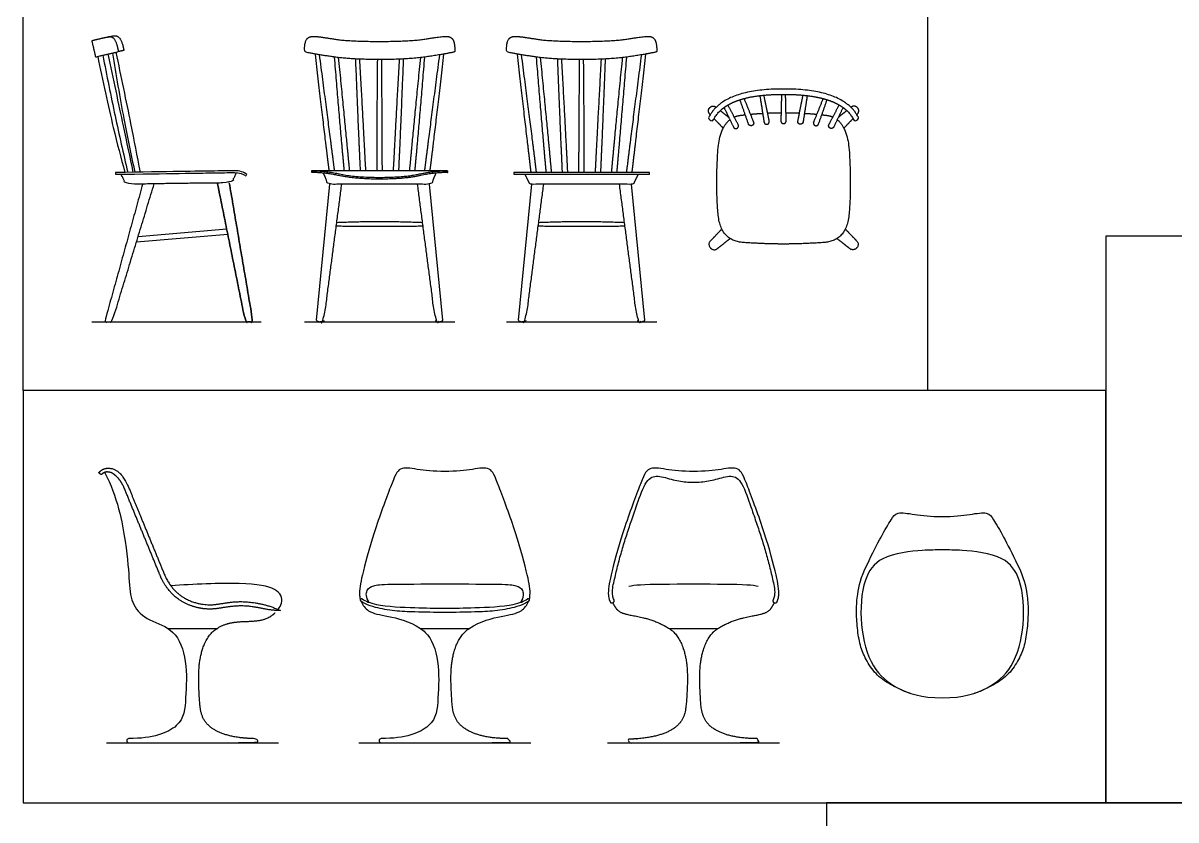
# Model space of a CAD drawing. Header units: millimetres. Extents: x 0 to 12.5, y -0.3 to 20.
# Drawn here: x 7.175 to 10.582, y 12.003 to 14.36 of the extents above; entities that cross this region are included whole.
import ezdxf

# ---------------------------------------------------------------- set-up
doc = ezdxf.new("R2010")
doc.units = ezdxf.units.MM
for name, color, linetype, true_color in [('AG-DIAGRAM', 7, 'Continuous', 0xfecc66), ('AG-FURNITURE', 7, 'Continuous', 0x66ccff), ('X-VPRT', 6, 'Continuous', 0xff00ff)]:
    doc.layers.add(name, color=color, linetype=linetype, true_color=true_color)

msp = doc.modelspace()

# ---------------------------------------------------------------- linework, layer by layer
at = {"layer": 'AG-DIAGRAM'}
for points in [[(7.3778, 13.4763), (7.8783, 13.4763)], [(8.0065, 13.4763), (8.451, 13.4763)], [(8.6034, 13.4763), (9.0479, 13.4763)], [(7.4215, 12.2314), (7.9295, 12.2314)], [(8.1673, 12.2314), (8.6753, 12.2314)], [(8.9025, 12.2314), (9.4105, 12.2314)]]:
    msp.add_lwpolyline(points, dxfattribs=at)
for points, knots in [([(8.9655, 12.6948), (8.9733, 12.6969), (9.0068, 12.7013), (9.0884, 12.7013), (9.1565, 12.7013)], [-0.3289684, -0.3289684, -0.3289684, -0.3289684, -0.2251356, 0, 0, 0, 0]), ([(9.1565, 12.7013), (9.2247, 12.7013), (9.3063, 12.7013), (9.3397, 12.6969), (9.3475, 12.6948)], [0, 0, 0, 0, 0.2251356, 0.3289684, 0.3289684, 0.3289684, 0.3289684])]:
    msp.add_open_spline(points, degree=3, knots=knots, dxfattribs=at)
at = {"layer": 'AG-FURNITURE'}
for points in [[(8.4294, 13.9234), (8.2287, 13.9234), (8.0281, 13.9234)], [(8.0419, 13.4817), (8.0815, 13.8836)], [(8.4156, 13.4817), (8.3759, 13.8836)], [(8.6388, 13.4817), (8.6784, 13.8836)], [(9.0125, 13.4817), (8.9728, 13.8836)], [(7.51, 13.7132), (7.7796, 13.7358)], [(7.5149, 13.7293), (7.7765, 13.7513)], [(7.6035, 12.5695), (7.7476, 12.5695)], [(8.3493, 12.5695), (8.4934, 12.5695)], [(9.0845, 12.5695), (9.2286, 12.5695)], [(7.4876, 12.2314), (7.6671, 12.2314)], [(8.2334, 12.2314), (8.4128, 12.2314)]]:
    msp.add_lwpolyline(points, dxfattribs=at)
msp.add_lwpolyline([(8.8256, 13.9181), (8.625, 13.9181), (8.625, 13.9129), (8.8256, 13.9129), (9.0263, 13.9129), (9.0263, 13.9181)], close=True, dxfattribs=at)
for centre, radius, start, end in [((8.175, 12.6538), 0.00372, 58.2753, 235.9246), ((8.6677, 12.6538), 0.00372, 304.0754, 121.7247), ((7.4876, 12.2377), 0.00635, 90, 270), ((8.2334, 12.2377), 0.00635, 90, 270)]:
    msp.add_arc(centre, radius, start, end, dxfattribs=at)
for points, degree, knots in [([(7.4253, 14.3187), (7.4464, 14.3236), (7.4543, 14.2893), (7.4559, 14.2825), (7.4574, 14.2758), (7.4231, 14.2679), (7.3889, 14.26), (7.3833, 14.2839), (7.3778, 14.3078), (7.4015, 14.3132), (7.4253, 14.3187)], 2, [0, 0, 0, 0.2141452, 0.2141452, 0.2595192, 0.2595192, 0.4904084, 0.4904084, 0.6513646, 0.6513646, 0.8110774, 0.8110774, 0.8110774]), ([(7.4253, 14.3187), (7.4329, 14.3205), (7.4406, 14.3223), (7.4618, 14.3271), (7.4697, 14.2928), (7.4712, 14.2861), (7.4728, 14.2793), (7.4651, 14.2776), (7.4574, 14.2758)], 2, [0.7593615, 0.7593615, 0.7593615, 0.8110774, 0.8110774, 1.0252227, 1.0252227, 1.0705966, 1.0705966, 1.1223127, 1.1223127, 1.1223127]), ([(7.3953, 14.2615), (7.4091, 14.1912), (7.4403, 14.0514), (7.4635, 13.9628), (7.4756, 13.9187)], 3, [0, 0, 0, 0, 0.839435, 1.510691, 1.510691, 1.510691, 1.510691]), ([(7.4105, 14.265), (7.4219, 14.2052), (7.446, 14.086), (7.4711, 13.9744), (7.4841, 13.9188)], 3, [0, 0, 0, 0, 0.773707, 1.523716, 1.523716, 1.523716, 1.523716]), ([(7.4249, 14.2683), (7.4403, 14.1976), (7.4707, 14.0562), (7.4898, 13.9648), (7.4993, 13.919)], 3, [0, 0, 0, 0, 0.843622, 1.521736, 1.521736, 1.521736, 1.521736]), ([(7.4392, 14.2716), (7.4492, 14.207), (7.4714, 14.0782), (7.4933, 13.9721), (7.505, 13.9191)], 3, [0, 0, 0, 0, 0.801908, 1.532279, 1.532279, 1.532279, 1.532279]), ([(7.4487, 14.2738), (7.4638, 14.2038), (7.4927, 14.0636), (7.5113, 13.9675), (7.5204, 13.9193)], 3, [0, 0, 0, 0, 0.83934, 1.533529, 1.533529, 1.533529, 1.533529]), ([(9.5812, 14.0745), (9.6128, 14.0493), (9.6232, 13.8734), (9.6087, 13.7154), (9.4725, 13.7067), (9.4225, 13.7067), (9.3726, 13.7067), (9.2364, 13.7154), (9.2219, 13.8734), (9.2323, 14.0493), (9.2639, 14.0745)], 2, [2.865605, 2.865605, 2.865605, 3.187787, 3.643185, 4.098583, 4.553981, 4.553981, 5.009379, 5.464777, 5.920176, 6.242358, 6.242358, 6.242358]), ([(9.2767, 14.0823), (9.285, 14.086), (9.302, 14.0882), (9.3094, 14.089)], 2, [1.7487181, 1.7487181, 1.7487181, 1.8215925, 1.8762283, 1.8762283, 1.8762283]), ([(9.5357, 14.089), (9.5431, 14.0882), (9.56, 14.086), (9.5684, 14.0823)], 2, [2.6777529, 2.6777529, 2.6777529, 2.7323887, 2.8052632, 2.8052632, 2.8052632]), ([(7.4479, 13.9183), (7.6054, 13.9206), (7.6993, 13.922), (7.7599, 13.923), (7.7831, 13.9233), (7.8154, 13.9236), (7.8277, 13.9198), (7.8363, 13.9121), (7.8351, 13.9108), (7.8339, 13.9094), (7.8327, 13.9081), (7.8254, 13.9146), (7.8145, 13.9181), (7.7993, 13.918), (7.7832, 13.9179), (7.76, 13.9176), (7.7297, 13.9171), (7.6994, 13.9166), (7.6055, 13.9152), (7.448, 13.9129), (7.448, 13.9147), (7.4479, 13.9165), (7.4479, 13.9183)], 3, [0, 0, 0, 0, 0.429598, 0.429598, 0.859197, 0.859197, 1.288795, 1.288795, 1.288795, 1.306572, 1.306572, 1.306572, 1.73421, 1.73421, 1.73421, 2.161848, 2.161848, 2.161848, 2.589486, 2.589486, 2.589486, 2.607263, 2.607263, 2.607263, 2.607263]), ([(8.3461, 13.9086), (8.3902, 13.9182), (8.4294, 13.9182), (8.4294, 13.9182), (8.4294, 13.9182), (8.4294, 13.9208), (8.4294, 13.9234), (8.3897, 13.9234), (8.3003, 13.9039), (8.2287, 13.9039), (8.1572, 13.9039), (8.0678, 13.9234), (8.0281, 13.9234), (8.0281, 13.9208), (8.0281, 13.9182), (8.0281, 13.9182), (8.0281, 13.9182), (8.0672, 13.9182), (8.1114, 13.9086), (8.1566, 13.8987), (8.2287, 13.8987), (8.3009, 13.8987), (8.3461, 13.9086)], 2, [-1.998841, -1.998841, -1.998841, -1.667466, -1.667466, -1.667466, -1.667466, -0.667466, -0.667466, -0.333733, 0, 0, 0.333733, 0.667466, 0.667466, 1.667466, 1.667466, 1.667466, 1.667466, 1.998841, 1.998841, 2.330216, 2.330216, 2.66159, 2.66159, 2.66159]), ([(8.3556, 13.7697), (8.2851, 13.7726), (8.2287, 13.7726), (8.1724, 13.7726), (8.1018, 13.7697)], 2, [-0.4197231, -0.4197231, -0.4197231, 0, 0, 0.4197231, 0.4197231, 0.4197231]), ([(8.9525, 13.7697), (8.882, 13.7726), (8.8256, 13.7726), (8.7693, 13.7726), (8.6987, 13.7697)], 2, [-0.4197231, -0.4197231, -0.4197231, 0, 0, 0.4197231, 0.4197231, 0.4197231]), ([(8.357, 13.7593), (8.2856, 13.7581), (8.2287, 13.7581), (8.1718, 13.7581), (8.1004, 13.7593)], 2, [-0.4237931, -0.4237931, -0.4237931, 0, 0, 0.4237931, 0.4237931, 0.4237931]), ([(8.9539, 13.7593), (8.8825, 13.7581), (8.8256, 13.7581), (8.7687, 13.7581), (8.6973, 13.7593)], 2, [-0.4237931, -0.4237931, -0.4237931, 0, 0, 0.4237931, 0.4237931, 0.4237931]), ([(7.4158, 13.0316), (7.4535, 12.9594), (7.4824, 12.8085), (7.4886, 12.7013), (7.4944, 12.6374), (7.5447, 12.5906), (7.6248, 12.571), (7.6613, 12.4752), (7.6552, 12.3594), (7.6492, 12.2768), (7.5584, 12.2441), (7.4876, 12.2441)], 3, [-3.486083, -3.486083, -3.486083, -3.486083, -3.098853, -2.711481, -2.32411, -1.936738, -1.549366, -1.161994, -0.774622, -0.387251, 0, 0, 0, 0]), ([(8.4213, 13.0339), (8.3885, 13.0339), (8.3348, 13.0406), (8.2855, 13.0493), (8.2677, 13.0077), (8.2081, 12.8477), (8.1748, 12.7216), (8.1685, 12.6849), (8.1698, 12.6638), (8.1704, 12.6579), (8.1713, 12.6533)], 3, [1.699125, 1.699125, 1.699125, 1.699125, 1.981006, 2.262888, 2.544769, 2.82665, 3.108532, 3.350376, 3.350376, 3.39825, 3.39825, 3.39825, 3.39825]), ([(8.6713, 12.6533), (8.6722, 12.6579), (8.6728, 12.6638), (8.6741, 12.6849), (8.6678, 12.7216), (8.6345, 12.8477), (8.5749, 13.0077), (8.5572, 13.0493), (8.5078, 13.0406), (8.4542, 13.0339), (8.4213, 13.0339)], 3, [0, 0, 0, 0, 0.047875, 0.047875, 0.289719, 0.5716, 0.853481, 1.135363, 1.417244, 1.699125, 1.699125, 1.699125, 1.699125]), ([(9.4034, 12.6488), (9.4074, 12.6579), (9.408, 12.6638), (9.4093, 12.6849), (9.403, 12.7216), (9.3697, 12.8477), (9.3101, 13.0077), (9.2924, 13.0493), (9.243, 13.0406), (9.1894, 13.0339), (9.1565, 13.0339), (9.1237, 13.0339), (9.07, 13.0406), (9.0207, 13.0493), (9.0029, 13.0077), (8.9433, 12.8477), (8.91, 12.7216), (8.9037, 12.6849), (8.905, 12.6638), (8.9056, 12.6579), (8.9096, 12.6488)], 3, [9.491457, 9.491457, 9.491457, 9.491457, 9.540036, 9.540036, 9.785435, 10.07146, 10.357486, 10.643511, 10.929536, 11.215561, 11.215561, 11.215561, 11.501586, 11.787611, 12.073636, 12.359662, 12.645687, 12.891086, 12.891086, 12.939665, 12.939665, 12.939665, 12.939665]), ([(8.9214, 12.6544), (8.9197, 12.6584), (8.9139, 12.6766), (8.922, 12.7109), (8.9317, 12.7535), (8.9434, 12.7964), (8.9562, 12.8387), (8.9702, 12.8807), (8.9848, 12.9226), (9.0135, 13.0071), (9.0435, 13.0258), (9.0911, 13.0097), (9.1341, 13.002), (9.1789, 13.002), (9.2219, 13.0097), (9.2695, 13.0257), (9.2996, 13.0071), (9.3283, 12.9226), (9.3428, 12.8807), (9.3568, 12.8387), (9.3696, 12.7964), (9.3814, 12.7536), (9.3911, 12.7109), (9.3991, 12.6766), (9.3934, 12.6584), (9.3916, 12.6544)], 3, [-26.29028, -26.29028, -26.29028, -26.29028, -26, -25, -24, -23, -22, -21, -20, -19, -18, -17, -16, -15, -14, -13, -12, -11, -10, -9, -8, -7, -6, -5, -4.708206, -4.708206, -4.708206, -4.708206]), ([(9.7968, 12.3781), (9.7933, 12.3791), (9.773, 12.3859), (9.7376, 12.4032), (9.6934, 12.4336), (9.6645, 12.4789), (9.6482, 12.5182), (9.6401, 12.571), (9.6371, 12.6245), (9.641, 12.6779), (9.6509, 12.7212), (9.6693, 12.7582), (9.7013, 12.8254), (9.7314, 12.8771), (9.7559, 12.916), (9.8052, 12.9073), (9.8589, 12.9005), (9.8917, 12.9005)], 3, [31.798846, 31.798846, 31.798846, 31.798846, 32, 33, 34, 35, 36, 37, 38, 39, 40.482119, 40.482119, 40.482119, 41.3356, 41.617482, 41.899363, 42.181244, 42.181244, 42.181244, 42.181244]), ([(9.8917, 12.9005), (9.9246, 12.9005), (9.9782, 12.9073), (10.0276, 12.916), (10.0521, 12.8771), (10.0822, 12.8254), (10.1142, 12.7582), (10.1326, 12.7212), (10.1425, 12.6779), (10.1464, 12.6245), (10.1434, 12.571), (10.1353, 12.5182), (10.1189, 12.4789), (10.0901, 12.4336), (10.0459, 12.4032), (10.0105, 12.3859), (9.9902, 12.3791), (9.9867, 12.3781)], 3, [42.181244, 42.181244, 42.181244, 42.181244, 42.463126, 42.745007, 43.026888, 43.88037, 43.88037, 43.88037, 45.362489, 46.362489, 47.362489, 48.362489, 49.362489, 50.362489, 51.362489, 52.362489, 52.563643, 52.563643, 52.563643, 52.563643]), ([(9.8917, 12.802), (9.8717, 12.802), (9.8338, 12.802), (9.7082, 12.789), (9.6541, 12.7119), (9.646, 12.5808), (9.6785, 12.4519), (9.7573, 12.3883), (9.8291, 12.3647), (9.8917, 12.3647)], 3, [4.099404, 4.099404, 4.099404, 4.099404, 4.53506, 5.160022, 5.663151, 6.323325, 6.976684, 7.559724, 8.198808, 8.198808, 8.198808, 8.198808]), ([(9.8917, 12.3647), (9.9544, 12.3647), (10.0262, 12.3883), (10.1049, 12.4519), (10.1375, 12.5808), (10.1294, 12.7119), (10.0753, 12.789), (9.9497, 12.802), (9.9117, 12.802), (9.8917, 12.802)], 3, [0, 0, 0, 0, 0.639084, 1.222124, 1.875482, 2.535657, 3.038786, 3.663748, 4.099404, 4.099404, 4.099404, 4.099404]), ([(7.9285, 12.6259), (7.933, 12.632), (7.9452, 12.6551), (7.9292, 12.6893), (7.8384, 12.7064), (7.6772, 12.7013), (7.6118, 12.6956)], 3, [2.504806, 2.504806, 2.504806, 2.504806, 2.630857, 2.962313, 3.293769, 3.625225, 3.625225, 3.625225, 3.625225]), ([(8.4213, 12.6171), (8.3916, 12.6171), (8.3423, 12.6181), (8.2831, 12.6203), (8.2445, 12.6257), (8.2147, 12.6319), (8.1912, 12.6398), (8.1777, 12.6475), (8.1729, 12.6507)], 3, [3.9180346, 3.9180346, 3.9180346, 3.9180346, 4.2101095, 4.4037004, 4.5014928, 4.5928339, 4.7031492, 4.7448454, 4.7448454, 4.7448454, 4.7448454]), ([(8.1743, 12.6498), (8.1786, 12.6386), (8.196, 12.6154), (8.2474, 12.6079), (8.3142, 12.5923), (8.3493, 12.5695)], 3, [13.9607326, 13.9607326, 13.9607326, 13.9607326, 14.1653632, 14.4472445, 14.7291258, 14.7291258, 14.7291258, 14.7291258]), ([(8.1769, 12.657), (8.1863, 12.6504), (8.2264, 12.6352), (8.3358, 12.6309), (8.3918, 12.6298), (8.4213, 12.6298)], 3, [0.088424, 0.088424, 0.088424, 0.088424, 0.426726, 1.031699, 1.570906, 1.570906, 1.570906, 1.570906]), ([(8.4213, 12.6298), (8.4508, 12.6298), (8.5068, 12.6309), (8.6162, 12.6352), (8.6563, 12.6504), (8.6657, 12.657)], 3, [1.570906, 1.570906, 1.570906, 1.570906, 2.110112, 2.715085, 3.053387, 3.053387, 3.053387, 3.053387]), ([(8.6697, 12.6507), (8.6649, 12.6475), (8.6514, 12.6398), (8.6279, 12.6319), (8.5981, 12.6257), (8.5596, 12.6203), (8.5003, 12.6181), (8.451, 12.6171), (8.4213, 12.6171)], 3, [3.0912237, 3.0912237, 3.0912237, 3.0912237, 3.1329199, 3.2432352, 3.3345763, 3.4323688, 3.6259597, 3.9180346, 3.9180346, 3.9180346, 3.9180346]), ([(8.4934, 12.5695), (8.5284, 12.5923), (8.5952, 12.6079), (8.6467, 12.6154), (8.664, 12.6386), (8.6684, 12.6498)], 3, [19.3105256, 19.3105256, 19.3105256, 19.3105256, 19.5924069, 19.8742882, 20.0789188, 20.0789188, 20.0789188, 20.0789188]), ([(8.3493, 12.5695), (8.3542, 12.5663), (8.38, 12.5462), (8.4071, 12.4752), (8.401, 12.3594), (8.395, 12.2768), (8.3042, 12.2441), (8.2334, 12.2441)], 3, [14.729126, 14.729126, 14.729126, 14.729126, 14.816249, 15.203621, 15.590993, 15.978364, 16.365615, 16.365615, 16.365615, 16.365615])]:
    msp.add_open_spline(points, degree=degree, knots=knots, dxfattribs=at)
for points, weights, degree, knots in [([(8.4478, 14.2742), (8.451, 14.2749), (8.451, 14.2781), (8.4506, 14.3022), (8.4392, 14.3208), (8.41, 14.3208), (8.3671, 14.3134), (8.3242, 14.306), (8.2287, 14.306), (8.1333, 14.306), (8.0904, 14.3134), (8.0475, 14.3208), (8.0182, 14.3208), (8.0068, 14.3022), (8.0065, 14.2781), (8.0065, 14.2749), (8.0096, 14.2742), (8.0442, 14.2669), (8.1473, 14.2523), (8.2287, 14.2523), (8.3102, 14.2523), (8.4133, 14.2669), (8.4478, 14.2742)], [1, 0.772125183959, 1, 1, 1, 1, 1, 1, 1, 1, 1, 1, 1, 1, 1, 0.772125183959, 1, 1, 1, 1, 1, 1, 1], 2, [-0.865884, -0.865884, -0.865884, -0.848049, -0.848049, -0.647168, -0.433054, -0.218941, -0.218941, -0.00483, -0.00483, 0.209282, 0.209282, 0.423395, 0.637509, 0.838389, 0.838389, 0.856225, 0.856225, 1.060893, 1.275008, 1.275008, 1.489122, 1.693791, 1.693791, 1.693791]), ([(9.0447, 14.2742), (9.0479, 14.2749), (9.0479, 14.2781), (9.0475, 14.3022), (9.0361, 14.3208), (9.0069, 14.3208), (8.964, 14.3134), (8.9211, 14.306), (8.8256, 14.306), (8.7302, 14.306), (8.6873, 14.3134), (8.6444, 14.3208), (8.6151, 14.3208), (8.6037, 14.3022), (8.6034, 14.2781), (8.6034, 14.2749), (8.6065, 14.2742), (8.6411, 14.2669), (8.7442, 14.2523), (8.8256, 14.2523), (8.9071, 14.2523), (9.0102, 14.2669), (9.0447, 14.2742)], [1, 0.772125183959, 1, 1, 1, 1, 1, 1, 1, 1, 1, 1, 1, 1, 1, 0.772125183959, 1, 1, 1, 1, 1, 1, 1], 2, [-0.865884, -0.865884, -0.865884, -0.848049, -0.848049, -0.647168, -0.433054, -0.218941, -0.218941, -0.00483, -0.00483, 0.209282, 0.209282, 0.423395, 0.637509, 0.838389, 0.838389, 0.856225, 0.856225, 1.060893, 1.275008, 1.275008, 1.489122, 1.693791, 1.693791, 1.693791]), ([(9.4225, 14.1494), (9.4014, 14.1494), (9.3594, 14.1477), (9.3091, 14.1391), (9.2746, 14.1271), (9.2482, 14.1126), (9.2285, 14.0961), (9.2181, 14.08), (9.2148, 14.0732), (9.214, 14.0715), (9.2122, 14.0708), (9.2104, 14.0716), (9.2078, 14.0728), (9.2051, 14.074), (9.2024, 14.0752), (9.2016, 14.0756), (9.2009, 14.0762), (9.2006, 14.0771), (9.2003, 14.0779), (9.2003, 14.0789), (9.2007, 14.0797), (9.2281, 14.1367), (9.301, 14.1652), (9.4225, 14.1652), (9.5441, 14.1652), (9.6169, 14.1367), (9.6443, 14.0797), (9.6447, 14.0789), (9.6448, 14.0779), (9.6444, 14.0771), (9.6441, 14.0762), (9.6435, 14.0756), (9.6427, 14.0752), (9.64, 14.074), (9.6373, 14.0728), (9.6346, 14.0716), (9.6329, 14.0708), (9.6311, 14.0715), (9.6302, 14.0732), (9.6269, 14.08), (9.6166, 14.0961), (9.5969, 14.1126), (9.5705, 14.1271), (9.536, 14.1391), (9.4856, 14.1477), (9.4436, 14.1494), (9.4225, 14.1494)], [1, 1, 1, 1, 1, 1, 1, 1, 1, 0.813597456765, 0.813597456765, 1, 1, 1, 1, 0.947287504108, 0.947287504108, 1, 0.947287504108, 0.947287504108, 1, 1, 1, 1, 1, 1, 1, 0.947287504108, 0.947287504108, 1, 0.947287504108, 0.947287504108, 1, 1, 1, 1, 0.813597456765, 0.813597456765, 1, 1, 1, 1, 1, 1, 1, 1, 1], 3, [0, 0, 0, 0, 0.214098, 0.392628, 0.51662, 0.581606, 0.696213, 0.77058, 0.77058, 0.77058, 0.787458, 0.787458, 0.787458, 0.816318, 0.816318, 0.816318, 0.825135, 0.825135, 0.825135, 0.833951, 0.833951, 0.833951, 1.280794, 1.280794, 1.280794, 1.727638, 1.727638, 1.727638, 1.736454, 1.736454, 1.736454, 1.74527, 1.74527, 1.74527, 1.77413, 1.77413, 1.77413, 1.791009, 1.791009, 1.791009, 1.865376, 1.979982, 2.044969, 2.168961, 2.347491, 2.561589, 2.561589, 2.561589, 2.561589]), ([(9.3525, 14.1456), (9.3587, 14.1065), (9.3648, 14.0675), (9.3653, 14.0642), (9.368, 14.0623), (9.3707, 14.0604), (9.374, 14.061), (9.3773, 14.0615), (9.3791, 14.0643), (9.381, 14.067), (9.3803, 14.0703), (9.3725, 14.1086), (9.3647, 14.1469)], [1, 1, 1, 0.921712072453, 1, 0.921712072453, 1, 0.921712072453, 1, 0.921712072453, 1, 1, 1], 2, [0, 0, 0, 0.2594003, 0.2594003, 0.2800019, 0.2800019, 0.3006035, 0.3006035, 0.3212051, 0.3212051, 0.3418067, 0.3418067, 0.5982263, 0.5982263, 0.5982263]), ([(9.4165, 14.1493), (9.4155, 14.1101), (9.4146, 14.0709), (9.4145, 14.0676), (9.4168, 14.0652), (9.4191, 14.0628), (9.4224, 14.0628), (9.4258, 14.0628), (9.4281, 14.0652), (9.4304, 14.0676), (9.4303, 14.0709), (9.4294, 14.1101), (9.4285, 14.1493)], [1, 1, 1, 0.921587080563, 1, 0.921587080563, 1, 0.921587080563, 1, 0.921587080563, 1, 1, 1], 2, [0, 0, 0, 0.2573545, 0.2573545, 0.2779728, 0.2779728, 0.2985911, 0.2985911, 0.3192093, 0.3192093, 0.3398276, 0.3398276, 0.5972199, 0.5972199, 0.5972199]), ([(9.4925, 14.1456), (9.4864, 14.1065), (9.4803, 14.0675), (9.4797, 14.0642), (9.477, 14.0623), (9.4743, 14.0604), (9.4711, 14.061), (9.4678, 14.0615), (9.4659, 14.0643), (9.4641, 14.067), (9.4647, 14.0703), (9.4725, 14.1086), (9.4803, 14.1469)], [1, 1, 1, 0.921712072453, 1, 0.921712072453, 1, 0.921712072453, 1, 0.921712072453, 1, 1, 1], 2, [0, 0, 0, 0.2594003, 0.2594003, 0.2800019, 0.2800019, 0.3006035, 0.3006035, 0.3212051, 0.3212051, 0.3418067, 0.3418067, 0.5982263, 0.5982263, 0.5982263]), ([(9.206, 14.0893), (9.2049, 14.0905), (9.2038, 14.0917), (9.1949, 14.101), (9.2042, 14.1098), (9.2048, 14.1104), (9.2054, 14.111), (9.2135, 14.1187), (9.2223, 14.1118), (9.2227, 14.1114), (9.2232, 14.111)], [1, 1, 1, 0.707106781186, 1, 1, 1, 0.754592548788, 1, 1, 1], 2, [0.843242, 0.843242, 0.843242, 0.8745654, 0.8745654, 0.9484861, 0.9484861, 1.0136862, 1.0136862, 1.081053, 1.081053, 1.0926209, 1.0926209, 1.0926209]), ([(9.2467, 14.1104), (9.2605, 14.0816), (9.2743, 14.0528), (9.2757, 14.0498), (9.2789, 14.0488), (9.282, 14.0477), (9.2849, 14.0492), (9.2879, 14.0507), (9.2889, 14.0538), (9.2899, 14.0569), (9.2884, 14.0599), (9.2733, 14.0889), (9.2581, 14.1179)], [1, 1, 1, 0.92226023125, 1, 0.92226023125, 1, 0.92226023125, 1, 0.92226023125, 1, 1, 1], 2, [0, 0, 0, 0.2096181, 0.2096181, 0.2301465, 0.2301465, 0.2506748, 0.2506748, 0.2712032, 0.2712032, 0.2917316, 0.2917316, 0.5064166, 0.5064166, 0.5064166]), ([(9.3058, 14.1369), (9.3197, 14.1022), (9.3337, 14.0674), (9.3349, 14.0643), (9.3336, 14.0613), (9.3323, 14.0582), (9.3292, 14.0571), (9.3261, 14.0559), (9.323, 14.0573), (9.32, 14.0587), (9.3189, 14.0618), (9.3063, 14.0976), (9.2937, 14.1334)], [1, 1, 1, 0.92179755987, 1, 0.92179755987, 1, 0.92179755987, 1, 0.92179755987, 1, 1, 1], 2, [0, 0, 0, 0.2457901, 0.2457901, 0.2663804, 0.2663804, 0.2869706, 0.2869706, 0.3075608, 0.3075608, 0.328151, 0.328151, 0.5770434, 0.5770434, 0.5770434]), ([(9.5393, 14.1369), (9.5253, 14.1022), (9.5114, 14.0674), (9.5101, 14.0643), (9.5115, 14.0613), (9.5128, 14.0582), (9.5159, 14.0571), (9.519, 14.0559), (9.522, 14.0573), (9.525, 14.0587), (9.5261, 14.0618), (9.5387, 14.0976), (9.5513, 14.1334)], [1, 1, 1, 0.92179755987, 1, 0.92179755987, 1, 0.92179755987, 1, 0.92179755987, 1, 1, 1], 2, [0, 0, 0, 0.2457901, 0.2457901, 0.2663804, 0.2663804, 0.2869706, 0.2869706, 0.3075608, 0.3075608, 0.328151, 0.328151, 0.5770434, 0.5770434, 0.5770434]), ([(9.5984, 14.1104), (9.5846, 14.0816), (9.5708, 14.0528), (9.5693, 14.0498), (9.5662, 14.0488), (9.5631, 14.0477), (9.5601, 14.0492), (9.5572, 14.0507), (9.5562, 14.0538), (9.5551, 14.0569), (9.5567, 14.0599), (9.5718, 14.0889), (9.5869, 14.1179)], [1, 1, 1, 0.92226023125, 1, 0.92226023125, 1, 0.92226023125, 1, 0.92226023125, 1, 1, 1], 2, [0, 0, 0, 0.2096181, 0.2096181, 0.2301465, 0.2301465, 0.2506748, 0.2506748, 0.2712032, 0.2712032, 0.2917316, 0.2917316, 0.5064166, 0.5064166, 0.5064166]), ([(9.6391, 14.0893), (9.6402, 14.0905), (9.6413, 14.0917), (9.6502, 14.101), (9.6409, 14.1098), (9.6403, 14.1104), (9.6397, 14.111), (9.6316, 14.1187), (9.6228, 14.1118), (9.6223, 14.1114), (9.6219, 14.111)], [1, 1, 1, 0.707106781186, 1, 1, 1, 0.754592548788, 1, 1, 1], 2, [0.843242, 0.843242, 0.843242, 0.8745654, 0.8745654, 0.9484861, 0.9484861, 1.0136862, 1.0136862, 1.081053, 1.081053, 1.0926209, 1.0926209, 1.0926209]), ([(7.8047, 13.9179), (7.7989, 13.905), (7.7932, 13.892), (7.7915, 13.8882), (7.7873, 13.8881), (7.635, 13.8858), (7.4828, 13.8836), (7.4786, 13.8835), (7.4768, 13.8873), (7.4707, 13.9001), (7.4645, 13.9128)], [1, 1, 1, 0.842538262099, 1, 1, 1, 0.842569218443, 1, 1, 1], 2, [0, 0, 0, 0.870567, 0.870567, 0.895139, 0.895139, 1.868239, 1.868239, 1.892808, 1.892808, 2.763391, 2.763391, 2.763391]), ([(8.3948, 13.9164), (8.3891, 13.9042), (8.3833, 13.8873), (8.3815, 13.8836), (8.3773, 13.8836), (8.303, 13.8836), (8.2287, 13.8836), (8.1544, 13.8836), (8.0801, 13.8836), (8.0759, 13.8836), (8.0741, 13.8873), (8.0684, 13.9046), (8.0627, 13.9164)], [1, 1, 1, 0.842569218443, 1, 1, 1, 1, 1, 0.842569218443, 1, 1, 1], 2, [-2.703286, -2.703286, -2.703286, -1.892808, -1.892808, -1.868239, -1.868239, -1.39336, -1.39336, -0.918482, -0.918482, -0.893913, -0.893913, -0.08435, -0.08435, -0.08435]), ([(8.9925, 13.9129), (8.9864, 13.9001), (8.9802, 13.8873), (8.9784, 13.8836), (8.9742, 13.8836), (8.8999, 13.8836), (8.8256, 13.8836), (8.7513, 13.8836), (8.677, 13.8836), (8.6728, 13.8836), (8.671, 13.8873), (8.6649, 13.9001), (8.6587, 13.9129)], [1, 1, 1, 0.842569218443, 1, 1, 1, 1, 1, 0.842569218443, 1, 1, 1], 2, [-2.763391, -2.763391, -2.763391, -1.892808, -1.892808, -1.868239, -1.868239, -1.39336, -1.39336, -0.918482, -0.918482, -0.893913, -0.893913, -0.02333, -0.02333, -0.02333]), ([(7.5282, 13.8843), (7.4729, 13.6835), (7.4175, 13.4827), (7.4168, 13.4803), (7.4184, 13.4783), (7.4199, 13.4763), (7.4224, 13.4763), (7.4283, 13.4763), (7.4341, 13.4763), (7.4379, 13.4763), (7.439, 13.4799), (7.5006, 13.6823), (7.5622, 13.8848)], [1, 1, 1, 0.896068675777, 1, 0.896068675777, 1, 1, 1, 0.803501614301, 1, 1, 1], 2, [0, 0, 0, 0.98414, 0.98414, 0.999568, 0.999568, 1.014997, 1.014997, 1.541016, 1.541016, 1.562404, 1.562404, 2.553535, 2.553535, 2.553535]), ([(7.7842, 13.8881), (7.8186, 13.6852), (7.8531, 13.4822), (7.8535, 13.4799), (7.8519, 13.4781), (7.8504, 13.4763), (7.848, 13.4763), (7.8421, 13.4763), (7.8361, 13.4763), (7.8319, 13.4763), (7.8311, 13.4804), (7.7901, 13.684), (7.749, 13.8875), (7.7901, 13.684), (7.8311, 13.4804), (7.8319, 13.4763), (7.8361, 13.4763), (7.8421, 13.4763), (7.848, 13.4763), (7.8504, 13.4763), (7.8519, 13.4781), (7.8535, 13.4799), (7.8531, 13.4822), (7.8186, 13.6852), (7.7842, 13.8881)], [1, 1, 1, 0.906988682988, 1, 0.906988682988, 1, 1, 1, 0.773803432843, 1, 1, 1, 1, 1, 0.773803432843, 1, 1, 1, 0.906988682988, 1, 0.906988682988, 1, 1, 1], 2, [0, 0, 0, 0.98551, 0.98551, 1.000092, 1.000092, 1.014673, 1.014673, 1.552552, 1.552552, 1.575561, 1.575561, 2.565587, 2.565587, 3.555614, 3.555614, 3.578623, 3.578623, 4.116502, 4.116502, 4.131083, 4.131083, 4.145665, 4.145665, 5.131175, 5.131175, 5.131175]), ([(8.0639, 13.4804), (8.0631, 13.4763), (8.0589, 13.4763), (8.053, 13.4763), (8.047, 13.4763), (8.0446, 13.4763), (8.0431, 13.4781), (8.0416, 13.4799), (8.042, 13.4822), (8.042, 13.4823), (8.042, 13.4824), (8.042, 13.4823), (8.042, 13.4822), (8.0416, 13.4799), (8.0431, 13.4781), (8.0446, 13.4763), (8.047, 13.4763), (8.053, 13.4763), (8.0589, 13.4763), (8.0631, 13.4763), (8.0639, 13.4804), (8.0903, 13.682), (8.1167, 13.8836)], [1, 0.773803432843, 1, 1, 1, 0.906988682988, 1, 0.906988682988, 1, 1, 1, 1, 1, 0.906988682988, 1, 0.906988682988, 1, 1, 1, 0.773803432843, 1, 1, 1], 2, [3.555614, 3.555614, 3.555614, 3.578623, 3.578623, 4.116502, 4.116502, 4.131083, 4.131083, 4.145665, 4.145665, 4.145963, 4.145963, 4.146262, 4.146262, 4.160844, 4.160844, 4.175425, 4.175425, 4.713304, 4.713304, 4.736313, 4.736313, 6.070577, 6.070577, 6.070577]), ([(8.3935, 13.4804), (8.3943, 13.4763), (8.3985, 13.4763), (8.4045, 13.4763), (8.4104, 13.4763), (8.4128, 13.4763), (8.4144, 13.4781), (8.4159, 13.4799), (8.4155, 13.4822), (8.4155, 13.4823), (8.4155, 13.4824), (8.4155, 13.4823), (8.4155, 13.4822), (8.4159, 13.4799), (8.4144, 13.4781), (8.4128, 13.4763), (8.4104, 13.4763), (8.4045, 13.4763), (8.3985, 13.4763), (8.3943, 13.4763), (8.3935, 13.4804), (8.3671, 13.682), (8.3407, 13.8836)], [1, 0.773803432843, 1, 1, 1, 0.906988682988, 1, 0.906988682988, 1, 1, 1, 1, 1, 0.906988682988, 1, 0.906988682988, 1, 1, 1, 0.773803432843, 1, 1, 1], 2, [3.555614, 3.555614, 3.555614, 3.578623, 3.578623, 4.116502, 4.116502, 4.131083, 4.131083, 4.145665, 4.145665, 4.145963, 4.145963, 4.146262, 4.146262, 4.160844, 4.160844, 4.175425, 4.175425, 4.713304, 4.713304, 4.736313, 4.736313, 6.070577, 6.070577, 6.070577]), ([(8.6608, 13.4804), (8.66, 13.4763), (8.6558, 13.4763), (8.6499, 13.4763), (8.6439, 13.4763), (8.6415, 13.4763), (8.64, 13.4781), (8.6385, 13.4799), (8.6389, 13.4822), (8.6389, 13.4823), (8.6389, 13.4824), (8.6389, 13.4823), (8.6389, 13.4822), (8.6385, 13.4799), (8.64, 13.4781), (8.6415, 13.4763), (8.6439, 13.4763), (8.6499, 13.4763), (8.6558, 13.4763), (8.66, 13.4763), (8.6608, 13.4804), (8.6872, 13.682), (8.7136, 13.8836)], [1, 0.773803432843, 1, 1, 1, 0.906988682988, 1, 0.906988682988, 1, 1, 1, 1, 1, 0.906988682988, 1, 0.906988682988, 1, 1, 1, 0.773803432843, 1, 1, 1], 2, [3.555614, 3.555614, 3.555614, 3.578623, 3.578623, 4.116502, 4.116502, 4.131083, 4.131083, 4.145665, 4.145665, 4.145963, 4.145963, 4.146262, 4.146262, 4.160844, 4.160844, 4.175425, 4.175425, 4.713304, 4.713304, 4.736313, 4.736313, 6.070577, 6.070577, 6.070577]), ([(8.9904, 13.4804), (8.9912, 13.4763), (8.9954, 13.4763), (9.0014, 13.4763), (9.0073, 13.4763), (9.0097, 13.4763), (9.0113, 13.4781), (9.0128, 13.4799), (9.0124, 13.4822), (9.0124, 13.4823), (9.0124, 13.4824), (9.0124, 13.4823), (9.0124, 13.4822), (9.0128, 13.4799), (9.0113, 13.4781), (9.0097, 13.4763), (9.0073, 13.4763), (9.0014, 13.4763), (8.9954, 13.4763), (8.9912, 13.4763), (8.9904, 13.4804), (8.964, 13.682), (8.9376, 13.8836)], [1, 0.773803432843, 1, 1, 1, 0.906988682988, 1, 0.906988682988, 1, 1, 1, 1, 1, 0.906988682988, 1, 0.906988682988, 1, 1, 1, 0.773803432843, 1, 1, 1], 2, [3.555614, 3.555614, 3.555614, 3.578623, 3.578623, 4.116502, 4.116502, 4.131083, 4.131083, 4.145665, 4.145665, 4.145963, 4.145963, 4.146262, 4.146262, 4.160844, 4.160844, 4.175425, 4.175425, 4.713304, 4.713304, 4.736313, 4.736313, 6.070577, 6.070577, 6.070577]), ([(9.2401, 13.7512), (9.2231, 13.7333), (9.206, 13.7154), (9.1961, 13.705), (9.2065, 13.6951), (9.2072, 13.6945), (9.2078, 13.6938), (9.2169, 13.6852), (9.2266, 13.693), (9.2456, 13.708), (9.2646, 13.723)], [1, 1, 1, 0.707106781186, 1, 1, 1, 0.754592548788, 1, 1, 1], 2, [0.44211, 0.44211, 0.44211, 0.874565, 0.874565, 0.948486, 0.948486, 1.013686, 1.013686, 1.081053, 1.081053, 1.495898, 1.495898, 1.495898]), ([(9.6049, 13.7512), (9.622, 13.7333), (9.6391, 13.7154), (9.649, 13.705), (9.6386, 13.6951), (9.6379, 13.6945), (9.6372, 13.6938), (9.6282, 13.6852), (9.6184, 13.693), (9.5994, 13.708), (9.5805, 13.723)], [1, 1, 1, 0.707106781186, 1, 1, 1, 0.754592548788, 1, 1, 1], 2, [0.44211, 0.44211, 0.44211, 0.874565, 0.874565, 0.948486, 0.948486, 1.013686, 1.013686, 1.081053, 1.081053, 1.495898, 1.495898, 1.495898]), ([(7.9351, 12.6229), (7.8984, 12.6405), (7.8236, 12.6536), (7.7634, 12.6436), (7.6986, 12.6332), (7.6173, 12.6725), (7.5926, 12.7289), (7.5563, 12.8174), (7.5199, 12.906), (7.4872, 12.9858), (7.4638, 13.0396), (7.4178, 13.0482), (7.4067, 13.0386), (7.3995, 13.0314), (7.3986, 13.0306), (7.398, 13.0295), (7.4058, 13.0246), (7.4076, 13.0262), (7.4103, 13.0285), (7.4143, 13.0312), (7.4192, 13.0326), (7.4257, 13.0326), (7.4349, 13.0315), (7.4445, 13.025), (7.4526, 13.0181), (7.4642, 13.0045), (7.471, 12.9911), (7.4755, 12.9809), (7.5106, 12.8952), (7.5458, 12.8096), (7.5809, 12.7239), (7.5883, 12.7071), (7.6059, 12.6782), (7.6418, 12.6486), (7.6752, 12.6347), (7.7042, 12.628), (7.7289, 12.6265), (7.7518, 12.6287), (7.779, 12.6336), (7.8167, 12.638), (7.869, 12.6331), (7.9067, 12.6224), (7.9351, 12.6229)], [1, 1, 1, 1, 1, 1, 1, 1, 1, 1, 1, 1, 1, 1, 0.94782024231, 0.94782024231, 1, 1, 1, 1, 1, 1, 1, 1, 1, 1, 1, 1, 1, 1, 1, 1, 1, 1, 1, 1, 1, 1, 1, 1, 1, 1, 1], 3, [-2.239176, -2.239176, -2.239176, -2.239176, -1.910362, -1.581548, -1.252734, -0.923919, -0.923919, -0.923919, 0.031358, 0.031358, 0.031358, 0.250382, 0.465567, 0.465567, 0.465567, 0.514802, 0.514802, 0.514802, 0.535426, 0.549553, 0.563352, 0.585303, 0.614637, 0.653984, 0.682865, 0.720874, 0.831884, 0.831884, 0.831884, 1.742869, 1.742869, 1.742869, 1.925848, 2.07566, 2.200846, 2.283931, 2.371274, 2.446165, 2.512988, 2.647035, 2.823281, 3.034277, 3.034277, 3.034277, 3.034277]), ([(8.9096, 12.6488), (8.9114, 12.6451), (8.9155, 12.6451), (8.922, 12.6451), (8.922, 12.6516)], [0.878033915709, 0.793677770349, 1, 0.707106781187, 1], 2, [0.0772101, 0.0772101, 0.0772101, 0.10090309, 0.10090309, 0.13453745, 0.13453745, 0.13453745]), ([(8.9176, 12.6454), (8.9246, 12.6329), (8.9354, 12.6148), (8.9826, 12.6079), (9.0494, 12.5923), (9.0845, 12.5695), (9.0894, 12.5663), (9.1152, 12.5462), (9.1423, 12.4752), (9.1362, 12.3594), (9.1302, 12.2768), (9.0394, 12.2441), (8.9641, 12.2422), (8.9629, 12.241), (8.9623, 12.2394), (8.9686, 12.2314), (9.0284, 12.2314), (9.0882, 12.2314), (9.1565, 12.2314), (9.2292, 12.2314), (9.2868, 12.2314), (9.3489, 12.2332), (9.3501, 12.2344), (9.3508, 12.236), (9.3444, 12.2441), (9.2736, 12.2441), (9.1828, 12.2768), (9.1769, 12.3594), (9.1708, 12.4752), (9.1978, 12.5462), (9.2236, 12.5663), (9.2286, 12.5695), (9.2636, 12.5923), (9.3305, 12.6079), (9.3776, 12.6148), (9.3885, 12.6329), (9.3954, 12.6454)], [1, 1, 1, 1, 1, 1, 1, 1, 1, 1, 1, 1, 1, 0.949253000628, 0.949253000628, 1, 1, 1, 1, 1, 1, 1, 0.949253000628, 0.949253000628, 1, 1, 1, 1, 1, 1, 1, 1, 1, 1, 1, 1, 1], 3, [3.461942, 3.461942, 3.461942, 3.461942, 3.602881, 3.884762, 4.166644, 4.166644, 4.166644, 4.253767, 4.641139, 5.02851, 5.415882, 5.819495, 5.819495, 5.819495, 5.868583, 5.868583, 5.868583, 6.479174, 6.479174, 6.479174, 7.062467, 7.062467, 7.062467, 7.111554, 7.111554, 7.111554, 7.498805, 7.886177, 8.273548, 8.66092, 8.748043, 8.748043, 8.748043, 9.029925, 9.311806, 9.452745, 9.452745, 9.452745, 9.452745]), ([(9.391, 12.6516), (9.391, 12.6451), (9.3975, 12.6451), (9.4016, 12.6451), (9.4034, 12.6488)], [1, 0.707106781187, 1, 0.793687176911, 0.878026224448], 2, [-0.13453745, -0.13453745, -0.13453745, -0.10090309, -0.10090309, -0.07721118, -0.07721118, -0.07721118]), ([(7.6671, 12.2314), (7.7438, 12.2314), (7.8036, 12.2314), (7.8679, 12.2332), (7.8691, 12.2344), (7.8698, 12.236), (7.8634, 12.2441), (7.7926, 12.2441), (7.7018, 12.2768), (7.6959, 12.3594), (7.6898, 12.4752), (7.7168, 12.5462), (7.7426, 12.5663), (7.7476, 12.5695), (7.7749, 12.5878), (7.834, 12.5908), (7.8885, 12.5923), (7.9135, 12.6101), (7.9196, 12.616)], [1, 1, 1, 1, 0.949253000628, 0.949253000628, 1, 1, 1, 1, 1, 1, 1, 1, 1, 1, 1, 1, 1], 3, [0.654211, 0.654211, 0.654211, 0.654211, 1.259334, 1.259334, 1.259334, 1.308421, 1.308421, 1.308421, 1.695672, 2.083044, 2.470416, 2.857787, 2.944911, 2.944911, 2.944911, 3.276367, 3.607823, 3.741219, 3.741219, 3.741219, 3.741219]), ([(8.4213, 12.2314), (8.494, 12.2314), (8.5516, 12.2314), (8.6137, 12.2332), (8.6149, 12.2344), (8.6156, 12.236), (8.6092, 12.2441), (8.5384, 12.2441), (8.4476, 12.2768), (8.4416, 12.3594), (8.4355, 12.4752), (8.4626, 12.5462), (8.4884, 12.5663), (8.4934, 12.5695)], [1, 1, 1, 1, 0.949253000628, 0.949253000628, 1, 1, 1, 1, 1, 1, 1, 1], 3, [17.041657, 17.041657, 17.041657, 17.041657, 17.624949, 17.624949, 17.624949, 17.674036, 17.674036, 17.674036, 18.061287, 18.448659, 18.836031, 19.223402, 19.310526, 19.310526, 19.310526, 19.310526])]:
    msp.add_rational_spline(points, weights, degree=degree, knots=knots, dxfattribs=at)
for points, degree in [([(8.0797, 13.9234), (8.0651, 14.038), (8.0388, 14.2686)], 2), ([(8.0955, 13.9234), (8.0809, 14.0382), (8.0511, 14.2664)], 2), ([(8.1243, 13.9234), (8.1134, 14.0385), (8.0953, 14.2596)], 2), ([(8.1401, 13.9234), (8.1291, 14.0392), (8.1075, 14.2581)], 2), ([(8.1721, 13.9234), (8.1667, 14.033), (8.158, 14.2539)], 2), ([(8.1878, 13.9234), (8.1823, 14.0342), (8.17, 14.2534)], 2), ([(8.2209, 13.9234), (8.2209, 14.0355), (8.2228, 14.2523)], 2), ([(8.2366, 13.9234), (8.2366, 14.0355), (8.2347, 14.2523)], 2), ([(8.2696, 13.9234), (8.2752, 14.0342), (8.2874, 14.2534)], 2), ([(8.2854, 13.9234), (8.2908, 14.033), (8.2995, 14.2539)], 2), ([(8.3174, 13.9234), (8.3283, 14.0392), (8.35, 14.2581)], 2), ([(8.3331, 13.9234), (8.344, 14.0385), (8.3621, 14.2596)], 2), ([(8.3619, 13.9234), (8.3766, 14.0382), (8.4063, 14.2664)], 2), ([(8.3778, 13.9234), (8.3924, 14.038), (8.4186, 14.2686)], 2), ([(8.6766, 13.9181), (8.662, 14.038), (8.6357, 14.2686)], 2), ([(8.6924, 13.9181), (8.6778, 14.0382), (8.648, 14.2664)], 2), ([(8.7212, 13.9181), (8.7103, 14.0385), (8.6922, 14.2596)], 2), ([(8.737, 13.9181), (8.726, 14.0392), (8.7044, 14.2581)], 2), ([(8.769, 13.9181), (8.7636, 14.033), (8.7549, 14.2539)], 2), ([(8.7847, 13.9181), (8.7792, 14.0342), (8.7669, 14.2534)], 2), ([(8.8178, 13.9181), (8.8178, 14.0355), (8.8197, 14.2523)], 2), ([(8.8335, 13.9181), (8.8335, 14.0355), (8.8316, 14.2523)], 2), ([(8.8665, 13.9181), (8.8721, 14.0342), (8.8843, 14.2534)], 2), ([(8.8823, 13.9181), (8.8877, 14.033), (8.8964, 14.2539)], 2), ([(8.9143, 13.9181), (8.9252, 14.0392), (8.9469, 14.2581)], 2), ([(8.93, 13.9181), (8.9409, 14.0385), (8.959, 14.2596)], 2), ([(8.9588, 13.9181), (8.9735, 14.0382), (9.0032, 14.2664)], 2), ([(8.9747, 13.9181), (8.9893, 14.038), (9.0155, 14.2686)], 2), ([(9.2442, 14.0493), (9.2307, 14.0635), (9.2171, 14.0776)], 2), ([(9.2356, 14.1012), (9.2481, 14.0913), (9.2606, 14.0814)], 2), ([(9.3244, 14.0906), (9.3423, 14.0923), (9.3607, 14.0933)], 2), ([(9.3755, 14.0941), (9.395, 14.0949), (9.4152, 14.095)], 2), ([(9.4298, 14.095), (9.45, 14.0949), (9.4696, 14.0941)], 2), ([(9.4843, 14.0933), (9.5028, 14.0923), (9.5207, 14.0906)], 2), ([(9.6095, 14.1012), (9.597, 14.0913), (9.5845, 14.0814)], 2), ([(9.6008, 14.0493), (9.6144, 14.0635), (9.6279, 14.0776)], 2), ([(8.1976, 12.6469), (8.1879, 12.6618), (8.1879, 12.6857), (8.2092, 12.6975), (8.2415, 12.7013), (8.3531, 12.7013), (8.4213, 12.7013)], 3), ([(8.4213, 12.7013), (8.4895, 12.7013), (8.6011, 12.7013), (8.6334, 12.6975), (8.6547, 12.6857), (8.6547, 12.6618), (8.645, 12.6469)], 3), ([(8.4128, 12.2314), (8.4157, 12.2314), (8.4185, 12.2314), (8.4213, 12.2314)], 3)]:
    msp.add_open_spline(points, degree=degree, dxfattribs=at)
for points, weights in [([(8.922, 12.6516), (8.922, 12.6531), (8.9214, 12.6544)], [1, 0.913429194981, 0.878034066285]), ([(9.3916, 12.6544), (9.391, 12.6531), (9.391, 12.6516)], [0.878356083235, 0.913821709315, 1])]:
    msp.add_rational_spline(points, weights, degree=2, dxfattribs=at)
at = {"layer": 'X-VPRT'}
for points in [[(7.1746, 14.524), (9.848, 14.524), (9.848, 13.2731), (7.1746, 13.2731)], [(10.375, 13.7303), (10.375, 12.0539), (12.0514, 12.0539), (12.0514, 13.7303)], [(7.1746, 13.2731), (7.1746, 12.0539), (10.375, 12.0539), (10.375, 13.2731)], [(9.5495, 10.5239), (11.3783, 10.5239), (11.3783, 12.0539), (9.5495, 12.0539)]]:
    msp.add_lwpolyline(points, close=True, dxfattribs=at)

doc.saveas('drawing.dxf')
